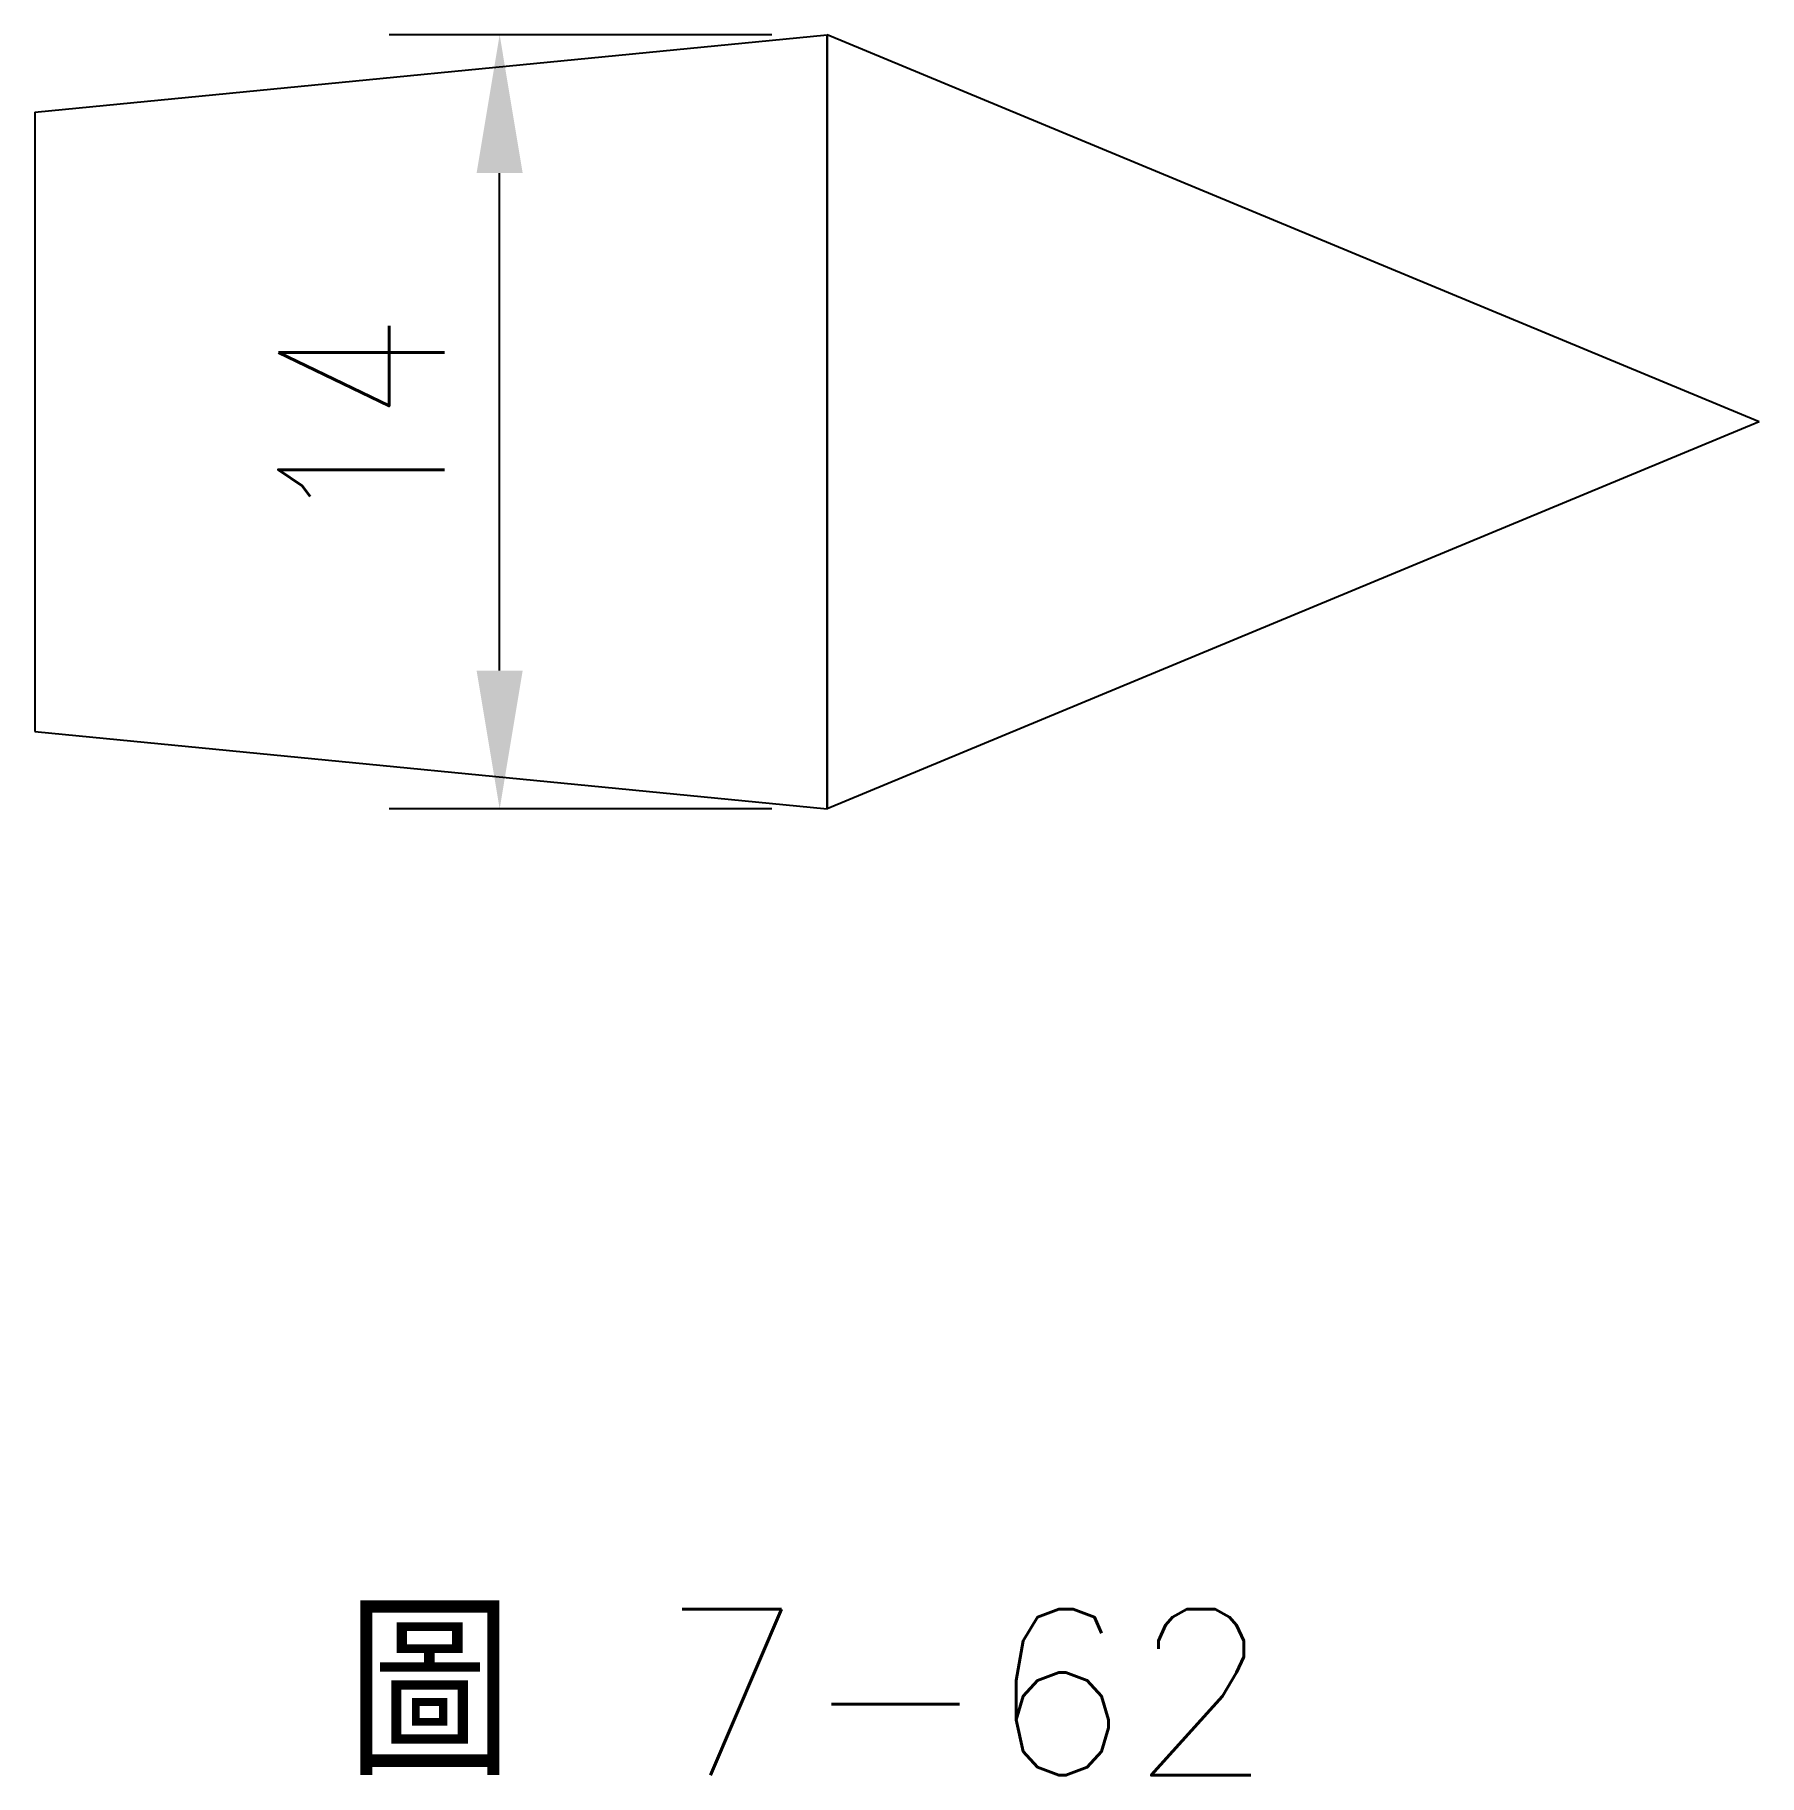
# Model space of a CAD drawing. Extents: x 71.7 to 102.9, y -382.1 to -350.6.
import ezdxf

# ---------------------------------------------------------------- set-up
doc = ezdxf.new("R2010")
doc.units = 0
doc.layers.get('0').update_dxf_attribs({"color": 3, "linetype": 'CONTINUOUS'})
doc.layers.get('DEFPOINTS').update_dxf_attribs({"color": 3, "linetype": 'CONTINUOUS'})
doc.layers.add('輪廓線', color=7, linetype='CONTINUOUS')
doc.styles.add('CNS1', font='txt.shx', dxfattribs={"height": 3, "bigfont": 'chineset.shx'})
doc.styles.add('CNS75', font='txt.shx', dxfattribs={"width": 0.75, "height": 3})
doc.dimstyles.new('CNS', dxfattribs={"dimscale": 0, "dimtxt": 3, "dimasz": 2.5, "dimexe": 2, "dimexo": 1, "dimgap": 1, "dimtad": 1, "dimdec": 1, "dimdsep": 46, "dimtxsty": 'CNS75', "dimcen": 0, "dimclrd": 3, "dimclre": 3, "dimclrt": 3, "dimadec": 0, "dimazin": 0, "dimtp": 0.3, "dimtm": 0.3, "dimtfac": 1, "dimtdec": 1, "dimtmove": 0, "dimatfit": 3, "dimfxl": 2, "dimtolj": 1, "dimtzin": 0, "dimarcsym": 0})

# ---------------------------------------------------------------- blocks, each defined once
blk = doc.blocks.new('*D46')
at = {"color": 3, "lineweight": -2}
for p, q in [((85.028, -350.626), (78.108, -350.626)), ((80.108, -362.126), (80.108, -353.126)), ((85.028, -364.626), (78.108, -364.626))]:
    blk.add_line(p, q, dxfattribs=at)
at = {"color": 3}
for points in [[(79.691, -353.126), (80.524, -353.126), (80.108, -350.626)], [(79.691, -362.126), (80.524, -362.126), (80.108, -364.626)]]:
    blk.add_solid(points, dxfattribs=at)
at = {"layer": 'DEFPOINTS', "color": 0}
for p in [(80.108, -350.626), (86.028, -350.626), (86.028, -364.626)]:
    blk.add_point(p, dxfattribs=at)
at = {"color": 3, "insert": (77.608, -357.626), "char_height": 3, "attachment_point": 5, "rotation": 90, "style": 'CNS75'}
blk.add_mtext('\\A1;14', dxfattribs=at)

msp = doc.modelspace()

# ---------------------------------------------------------------- linework, layer by layer
at = {"layer": '輪廓線'}
for p, q in [((71.703, -352.024), (86.028, -350.626)), ((86.028, -364.626), (86.028, -350.626)), ((102.881, -357.626), (86.028, -350.626)), ((71.703, -352.024), (71.703, -363.229)), ((102.881, -357.626), (86.028, -364.626)), ((71.703, -363.229), (86.028, -364.626))]:
    msp.add_line(p, q, dxfattribs=at)
msp.add_lwpolyline([(86.028, -350.626), (86.028, -364.626)], dxfattribs=at)

# ---------------------------------------------------------------- texts
at = {"layer": '輪廓線', "style": 'CNS1'}
msp.add_text('圖 7-62', height=3, dxfattribs=at).set_placement((77.345, -382.102))

# ---------------------------------------------------------------- dimensions: what is measured, and where the dimension line sits
dim = msp.add_linear_dim(base=(80.108, -350.626), p1=(86.028, -364.626), p2=(86.028, -350.626), angle=90, dimstyle='CNS', override={"dimscale": 1})
dim.commit()
dim.dimension.update_dxf_attribs({"geometry": '*D46', "text_midpoint": (77.608, -357.626)})

doc.saveas('drawing.dxf')
